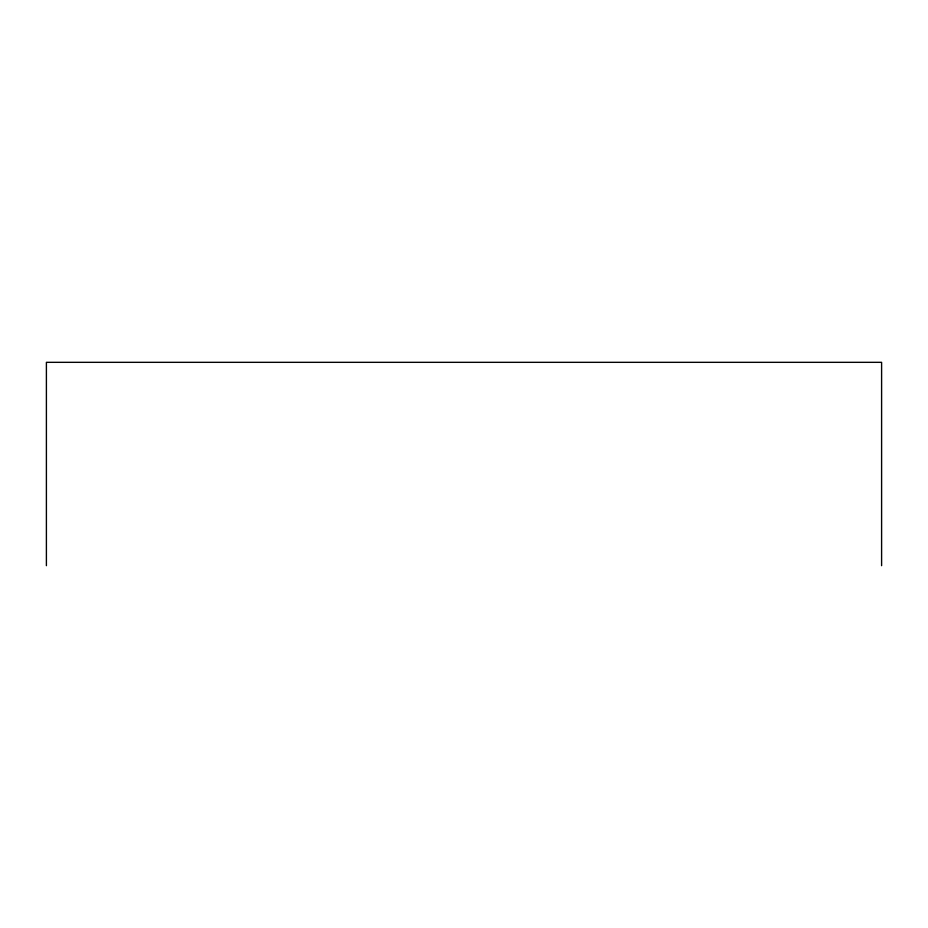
<?xml version="1.0" encoding="UTF-8"?>
<svg xmlns="http://www.w3.org/2000/svg" width="928" height="928" viewBox="0 0 928 928"><rect width="100%" height="100%" fill="white"/><g stroke="black" fill="none" stroke-linecap="round" stroke-linejoin="round"><path stroke-width="1.39" d="M881.6 565.674L881.6 362.326L46.4 362.326L46.4 565.674"/></g></svg>
